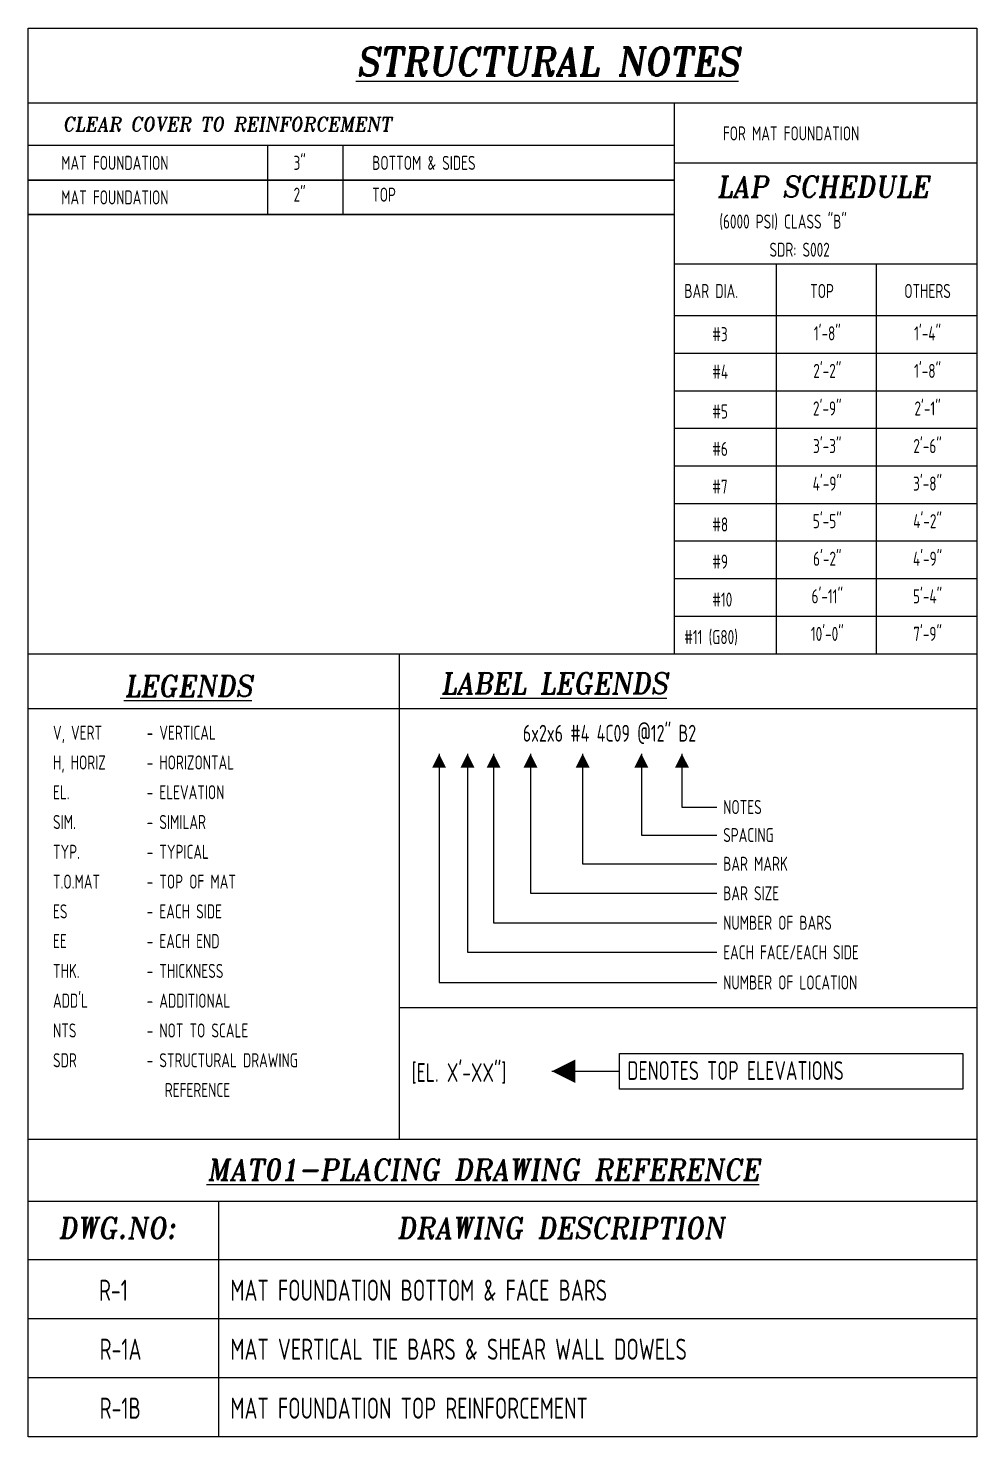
# Model space of a CAD drawing. Header units: inches. Extents: x -3675 to 25720, y -2273 to 5046.
# Drawn here: x 3317 to 3924, y 3725 to 4627 of the extents above; entities that cross this region are included whole.
import ezdxf
from ezdxf.enums import TextEntityAlignment as Align

# ---------------------------------------------------------------- set-up
doc = ezdxf.new("R2010")
doc.units = ezdxf.units.IN
doc.header["$LTSCALE"] = 0.025
doc.header["$MEASUREMENT"] = 0
doc.layers.get('0').update_dxf_attribs({"linetype": 'CONTINUOUS'})
for name, color, linetype in [('0-25TEXT', 7, 'CONTINUOUS'), ('0-35', 3, 'CONTINUOUS'), ('0-35TEXT', 3, 'CONTINUOUS'), ('0-50', 10, 'CONTINUOUS')]:
    doc.layers.add(name, color=color, linetype=linetype)
doc.styles.add('AR', font='ARCHQUIK.shx', dxfattribs={"width": 0.8})
doc.styles.add('ROMANT', font='romant')

# ---------------------------------------------------------------- blocks, each defined once
blk = doc.blocks.new('leadrblk')
blk.add_lwpolyline([(0, 0, 0, 1, 0), (1, 0, 1, 1, 0)], format="xyseb")

msp = doc.modelspace()

# ---------------------------------------------------------------- linework, layer by layer
at = {"layer": '0-25TEXT'}
for points in [[(3579.89186, 4162.59439), (3579.89186, 4016.15864), (3757.58799, 4016.15864)], [(3598.09428, 4162.59439), (3598.09428, 4035.51056), (3757.58799, 4035.51056)], [(3614.74793, 4162.59439), (3614.74793, 4054.38538), (3757.58799, 4054.38538)], [(3638.37247, 4162.59439), (3638.37247, 4073.2602), (3757.58799, 4073.2602)], [(3671.67977, 4162.59439), (3671.67977, 4092.13501), (3757.58799, 4092.13501)], [(3709.2469, 4162.59439), (3709.2469, 4110.53292), (3757.58799, 4110.53292)], [(3735.1952, 4162.59439), (3735.1952, 4128.45371), (3757.58799, 4128.45371)], [(3652.0087, 3959.32006), (3695.20807, 3959.32006)]]:
    msp.add_lwpolyline(points, dxfattribs=at)
at = {"layer": '0-35', "color": 1}
for points in [[(3317.11473, 4529.70941), (3730.17028, 4529.70941)], [(3730.17028, 4529.70941), (3317.11473, 4529.70941)], [(3317.11473, 4507.60671), (3730.17028, 4507.60671)], [(3730.17028, 4507.60671), (3317.11473, 4507.60671)]]:
    msp.add_lwpolyline(points, dxfattribs=at)
at = {"layer": '0-50'}
for p, q in [((3923.77606, 4578.93369), (3317.11473, 4578.93369)), ((3730.17028, 4551.81212), (3317.11473, 4551.81212)), ((3470.17068, 4551.81212), (3470.17068, 4507.60671)), ((3518.37342, 4551.81212), (3518.37342, 4507.60671)), ((3923.77606, 4540.56346), (3730.17028, 4540.56346)), ((3923.77606, 4475.93113), (3730.17028, 4475.93113)), ((3859.63629, 4226.38959), (3859.63629, 4475.93113)), ((3923.77606, 4442.76524), (3730.17028, 4442.76524)), ((3923.77606, 4418.72351), (3730.17028, 4418.72351)), ((3923.77606, 4394.68177), (3730.17028, 4394.68177)), ((3923.77606, 4370.64003), (3730.17028, 4370.64003)), ((3923.77606, 4346.59829), (3730.17028, 4346.59829)), ((3923.77606, 4322.55655), (3730.17028, 4322.55655)), ((3923.77606, 4298.51481), (3730.17028, 4298.51481)), ((3923.77606, 4274.47307), (3730.17028, 4274.47307)), ((3923.77606, 4250.43133), (3730.17028, 4250.43133)), ((3923.77606, 4226.38959), (3317.11473, 4226.38959)), ((3554.3938, 4226.38959), (3554.3938, 3915.58653)), ((3923.77606, 4191.22371), (3317.11473, 4191.22371)), ((3923.77606, 3999.97434), (3554.3938, 3999.97434)), ((3923.77606, 3915.58653), (3317.11473, 3915.58653)), ((3923.77606, 3875.99405), (3317.11473, 3875.99405)), ((3439.06017, 3725.38967), (3439.06017, 3875.99405)), ((3923.77606, 3838.62289), (3317.11473, 3838.62289)), ((3923.77606, 3800.87848), (3317.11473, 3800.87848)), ((3923.77606, 3763.13408), (3317.11473, 3763.13408))]:
    msp.add_line(p, q, dxfattribs=at)
for points in [[(3317.11473, 3725.38967), (3317.11473, 4626.93369), (3923.77606, 4626.93369), (3923.77606, 3725.38967)], [(3695.20807, 3970.66735), (3914.73598, 3970.66735), (3914.73598, 3947.97276), (3695.20807, 3947.97276)]]:
    msp.add_lwpolyline(points, close=True, dxfattribs=at)
for points in [[(3730.17028, 4578.93369), (3730.17028, 4226.38959)], [(3795.49651, 4475.93113), (3795.49651, 4226.38959)]]:
    msp.add_lwpolyline(points, dxfattribs=at)

# ---------------------------------------------------------------- block references
at = {"layer": '0-25TEXT', "xscale": 8.998299212602461, "yscale": 3.60113385826844, "zscale": 4.800000000000001, "rotation": 270.0000046056895}
for p in [(3579.89186, 4162.59439), (3598.09428, 4162.59439), (3614.74793, 4162.59439), (3638.37247, 4162.59439), (3671.67977, 4162.59439), (3709.2469, 4162.59439), (3735.1952, 4162.59439)]:
    msp.add_blockref('leadrblk', p, dxfattribs=at)
at = {"layer": '0-25TEXT', "xscale": 14.99716535433071, "yscale": 6.001889763779527, "zscale": 2}
msp.add_blockref('leadrblk', (3652.0087, 3959.32006), dxfattribs=at)

# ---------------------------------------------------------------- texts
at = {"linetype": 'Continuous', "style": 'ROMANT', "oblique": 9, "width": 0.95}
for s, height, p in [('%%USTRUCTURAL NOTES', 18, (3649.53719, 4596.54335)), ('LAP SCHEDULE', 13.5, (3825.3503, 4518.72893)), ('%%ULEGENDS', 13.5, (3419.58579, 4199.23759)), ('%%ULABEL LEGENDS', 13.5, (3653.50477, 4200.85565))]:
    msp.add_text(s, height=height, dxfattribs=at).set_placement(p, align=Align.CENTER)
for s, height, p in [('CLEAR COVER TO REINFORCEMENT', 9, (3339.06431, 4560.99559)), ('%%UMAT01-PLACING DRAWING REFERENCE', 13.5, (3431.50401, 3889.64506)), ('DWG.NO:', 13.5, (3336.29037, 3852.30992)), ('DRAWING DESCRIPTION', 13.5, (3552.89494, 3852.30992))]:
    msp.add_text(s, height=height, dxfattribs=at).set_placement(p)
at = {"layer": '0-35', "style": 'AR', "width": 0.8}
for s, p in [('R-1', (3362.41162, 3812.45973)), ('MAT FOUNDATION BOTTOM & FACE BARS', (3446.45073, 3812.45973)), ('R-1A', (3362.82349, 3774.71533)), ('MAT VERTICAL TIE BARS & SHEAR WALL DOWELS', (3446.45073, 3774.71533)), ('R-1B', (3362.82349, 3736.97092)), ('MAT FOUNDATION TOP REINFORCEMENT', (3446.45073, 3736.97092))]:
    msp.add_text(s, height=13.5, dxfattribs=at).set_placement(p)
at = {"layer": '0-35TEXT', "style": 'AR', "width": 0.8}
for s, height, p in [('FOR MAT FOUNDATION', 9, (3761.34061, 4555.08094)), ('MAT FOUNDATION', 9, (3338.19949, 4536.23405)), ('3"', 9, (3486.83687, 4536.23405)), ('BOTTOM & SIDES', 9, (3537.11999, 4536.23405)), ('2"', 9, (3486.83687, 4515.88487)), ('MAT FOUNDATION', 9, (3338.19949, 4514.13135)), ('TOP', 9, (3537.11999, 4515.88487)), ('(6000 PSI) CLASS "B"', 9, (3759.17054, 4498.66912)), ('SDR: S002', 9, (3791.2051, 4480.64087)), ('BAR DIA.', 9.015652, (3736.75721, 4454.21265)), ('#3', 9.015652, (3754.6015, 4426.58095)), ('#4', 9.015652, (3754.6015, 4402.53921)), ('#5', 9.015652, (3754.6015, 4377.08753)), ('#6', 9.015652, (3754.6015, 4353.1801)), ('#7', 9.015652, (3754.6015, 4329.04412)), ('#8', 9.015652, (3754.6015, 4304.78392)), ('#9', 9.015652, (3754.6015, 4281.00565)), ('#10', 9.015652, (3754.6015, 4256.72002)), ('#11 (G80)', 9.015652, (3736.68522, 4232.73103)), ('V, VERT', 9, (3332.99533, 4171.52557)), ('- VERTICAL', 9, (3392.90814, 4171.52557)), ('H, HORIZ', 9, (3332.99533, 4152.46845)), ('- HORIZONTAL', 9, (3392.90814, 4152.46845)), ('EL.', 9, (3332.99533, 4133.41132)), ('- ELEVATION', 9, (3392.90814, 4133.41132)), ('NOTES', 9, (3761.58799, 4123.95371)), ('SIM.', 9, (3332.99533, 4114.3542)), ('- SIMILAR', 9, (3392.90814, 4114.3542)), ('SPACING', 9, (3761.58799, 4106.03292)), ('TYP.', 9, (3332.99533, 4095.29708)), ('- TYPICAL', 9, (3392.90814, 4095.29708)), ('BAR MARK', 9, (3761.58799, 4087.63501)), ('T.O.MAT', 9, (3332.99533, 4076.23996)), ('- TOP OF MAT', 9, (3392.90814, 4076.23996)), ('BAR SIZE', 9, (3761.58799, 4068.7602)), ('ES', 9, (3332.99533, 4057.18284)), ('- EACH SIDE', 9, (3392.90814, 4057.18284)), ('NUMBER OF BARS', 9, (3761.58799, 4049.88538)), ('EE', 9, (3332.99533, 4038.12572)), ('- EACH END', 9, (3392.90814, 4038.12572)), ('EACH FACE/EACH SIDE', 9, (3761.58799, 4031.01056)), ('THK.', 9, (3332.99533, 4019.0686)), ('- THICKNESS', 9, (3392.90814, 4019.0686)), ('NUMBER OF LOCATION', 9, (3761.58799, 4011.65864)), ("ADD'L", 9, (3332.99533, 4000.01148)), ('- ADDITIONAL', 9, (3392.90814, 4000.01148)), ('NTS', 9, (3332.99533, 3980.95436)), ('- NOT TO SCALE', 9, (3392.90814, 3980.95436)), ('SDR', 9, (3332.99533, 3961.89724)), ('- STRUCTURAL DRAWING', 9, (3392.90814, 3961.89724)), ('[EL. X\'-XX"]', 12, (3562.30803, 3952.54108)), ('DENOTES TOP ELEVATIONS', 12, (3700.35095, 3953.80474)), ('REFERENCE', 9, (3404.4656, 3942.84012))]:
    msp.add_text(s, height=height, dxfattribs=at).set_placement(p)
at = {"layer": '0-35TEXT', "color": 0, "style": 'AR', "width": 0.8}
msp.add_text('TOP', height=9.015652, dxfattribs=at).set_placement((3817.20568, 4454.21265))
for s, p in [('OTHERS', (3892.29026, 4454.21265)), ('1\'-8"', (3828.15048, 4427.11507)), ('1\'-4"', (3892.29026, 4427.11507)), ('2\'-2"', (3828.15048, 4403.07333)), ('1\'-8"', (3892.29026, 4403.07333)), ('2\'-9"', (3828.15048, 4379.03159)), ('2\'-1"', (3892.29026, 4379.03159)), ('3\'-3"', (3828.15048, 4354.98985)), ('2\'-6"', (3892.29026, 4354.98985)), ('4\'-9"', (3828.15048, 4330.94811)), ('3\'-8"', (3892.29026, 4330.94811)), ('5\'-5"', (3828.15048, 4306.90637)), ('4\'-2"', (3892.29026, 4306.90637)), ('6\'-2"', (3828.15048, 4282.86463)), ('4\'-9"', (3892.29026, 4282.86463)), ('6\'-11"', (3828.15048, 4258.82289)), ('5\'-4"', (3892.29026, 4258.82289)), ('10\'-0"', (3828.15048, 4234.78115)), ('7\'-9"', (3892.29026, 4234.78115))]:
    msp.add_text(s, height=9.015652, dxfattribs=at).set_placement(p, align=Align.CENTER)
at = {"layer": '0-35TEXT', "style": 'AR', "width": 0.8}
msp.add_text('6x2x6 #4 4C09 @12" B2', height=10.7999999, dxfattribs=at).set_placement((3744.27905, 4170.28028), align=Align.RIGHT)

doc.saveas('drawing.dxf')
